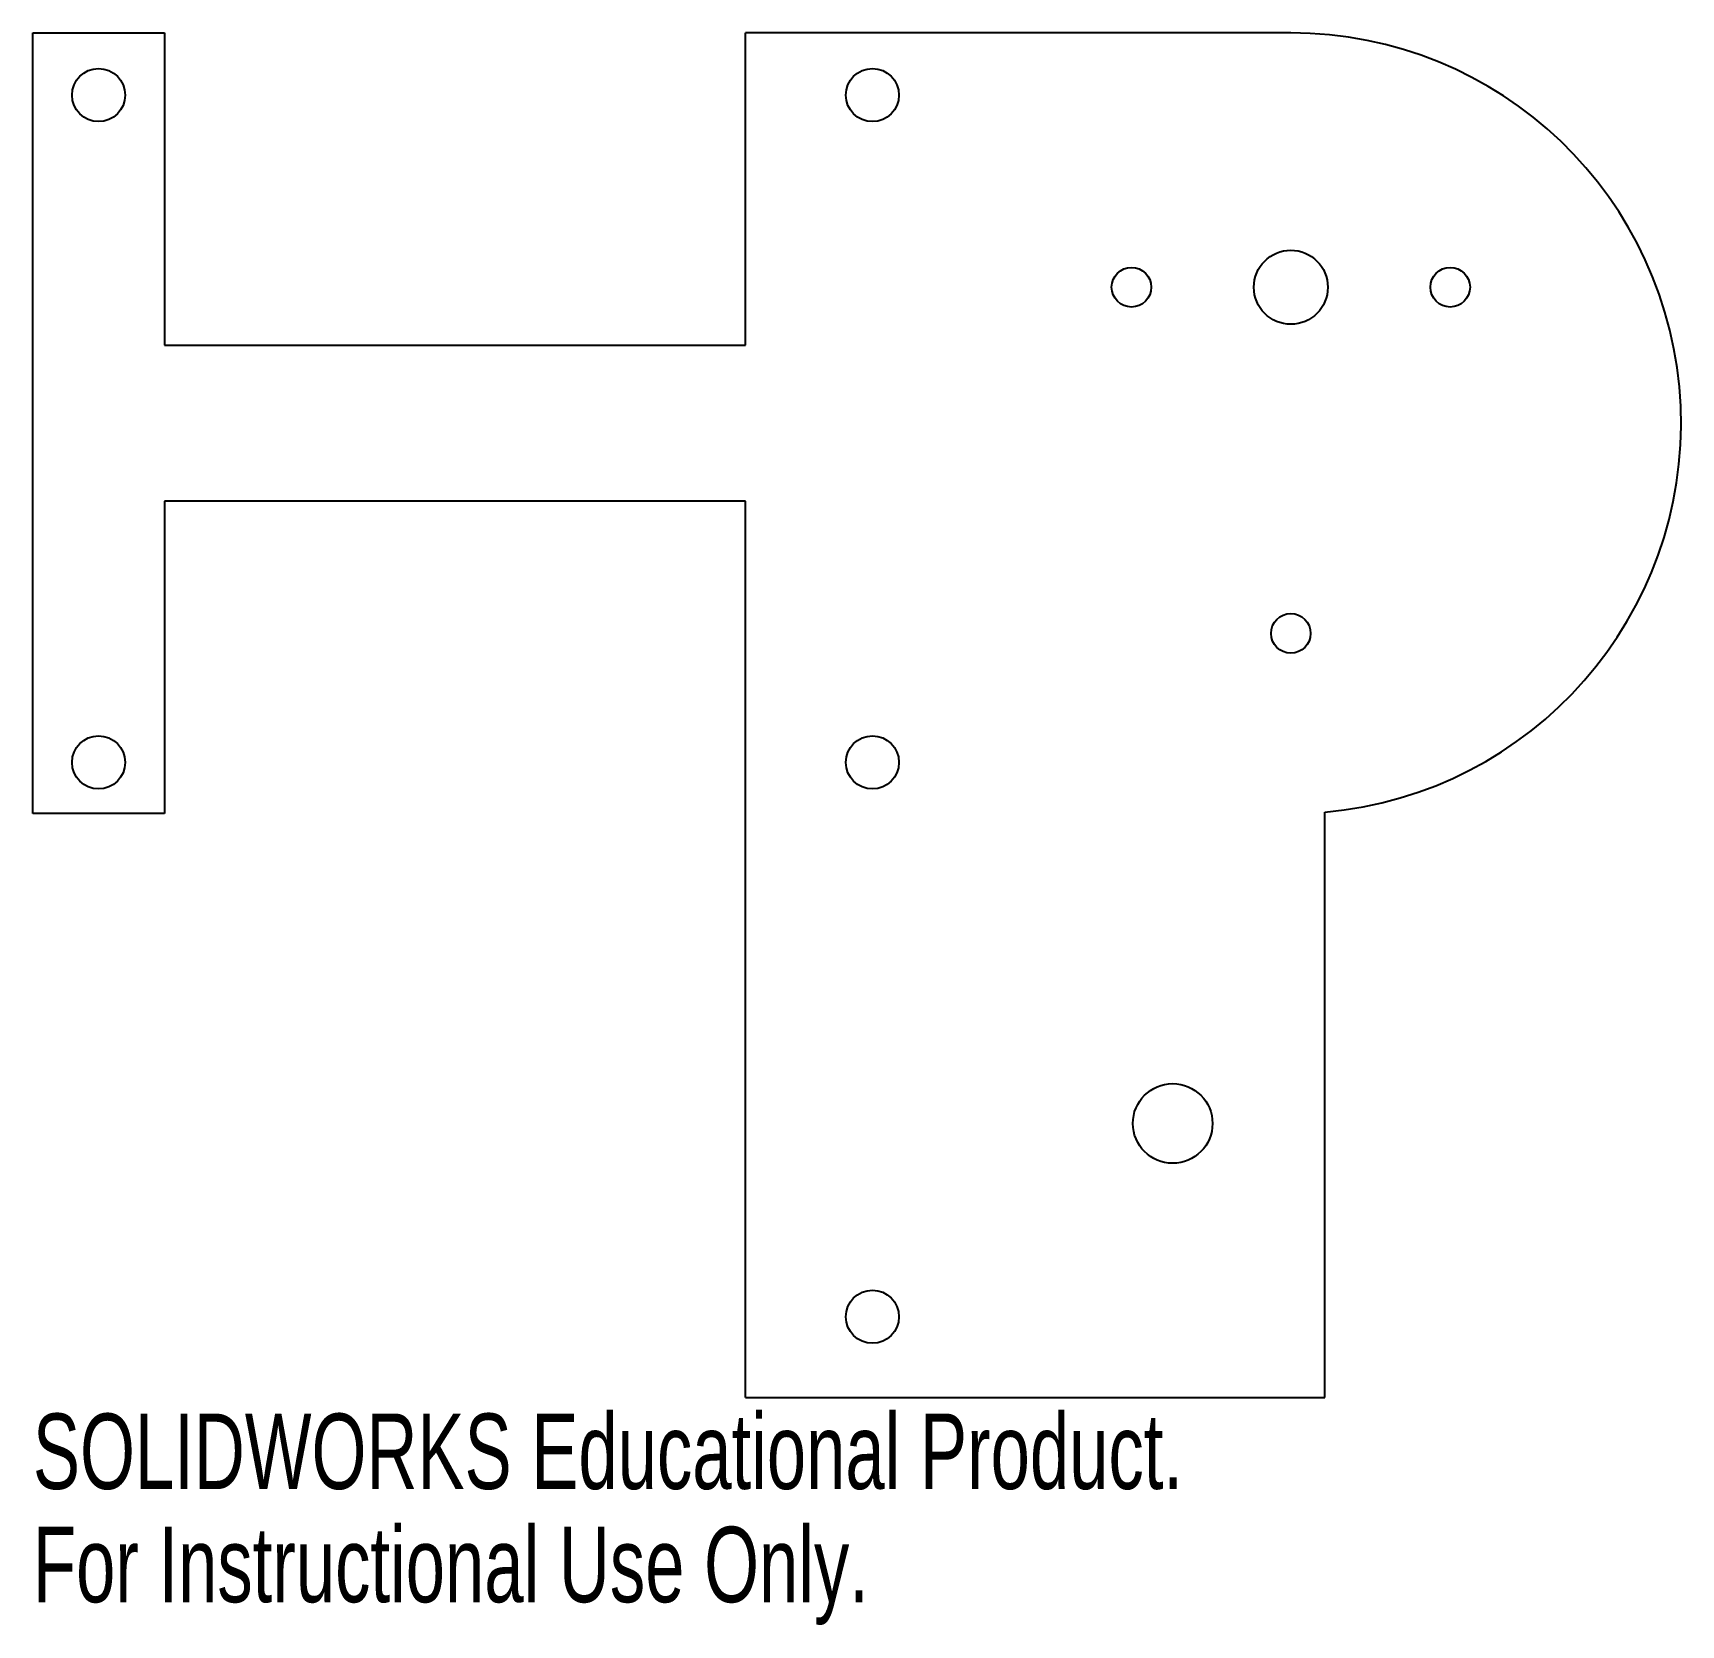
# Model space of a CAD drawing. Header units: millimetres. Extents: x -42 to 64, y -137 to -35.
import ezdxf

# ---------------------------------------------------------------- set-up
doc = ezdxf.new("R2010")
doc.units = ezdxf.units.MM
doc.styles.add('SLDTEXTSTYLE0', font='TXT', dxfattribs={"width": 0.7})

msp = doc.modelspace()

# ---------------------------------------------------------------- linework, layer by layer
at = {"color": 7, "linetype": 'Continuous', "lineweight": 25}
for p, q in [((-41.77, -35.4), (-33.35, -35.4)), ((-41.77, -85.4), (-41.77, -35.4)), ((-33.35, -35.4), (-33.35, -55.4)), ((38.82, -35.4), (3.89, -35.4)), ((3.89, -55.4), (3.89, -35.4)), ((-33.35, -55.4), (3.89, -55.4)), ((-33.35, -65.4), (-33.35, -85.4)), ((3.89, -65.4), (-33.35, -65.4)), ((3.89, -122.81), (3.89, -65.4)), ((-33.35, -85.4), (-41.77, -85.4)), ((41, -122.81), (41, -85.31)), ((3.89, -122.81), (41, -122.81))]:
    msp.add_line(p, q, dxfattribs=at)
for centre, radius in [((-37.56, -39.38), 1.7), ((12.01, -39.38), 1.7), ((38.82, -51.69), 2.37), ((28.61, -51.69), 1.27), ((49.03, -51.69), 1.27), ((38.82, -73.86), 1.27), ((-37.56, -82.12), 1.7), ((12.01, -82.12), 1.7), ((31.25, -105.25), 2.55), ((12.01, -117.63), 1.7)]:
    msp.add_circle(centre, radius, dxfattribs=at)
msp.add_arc((38.82, -60.4), 25, 275, 90, dxfattribs=at)

# ---------------------------------------------------------------- texts
at = {"color": 7, "linetype": 'Continuous', "char_height": 4.8336, "attachment_point": 1, "style": 'SLDTEXTSTYLE0'}
for s, insert in [('SOLIDWORKS Educational Product.', (-41.77, -123.83)), ('For Instructional Use Only.', (-41.77, -131.08))]:
    msp.add_mtext(s, dxfattribs=dict(at, insert=insert))

doc.saveas('drawing.dxf')
